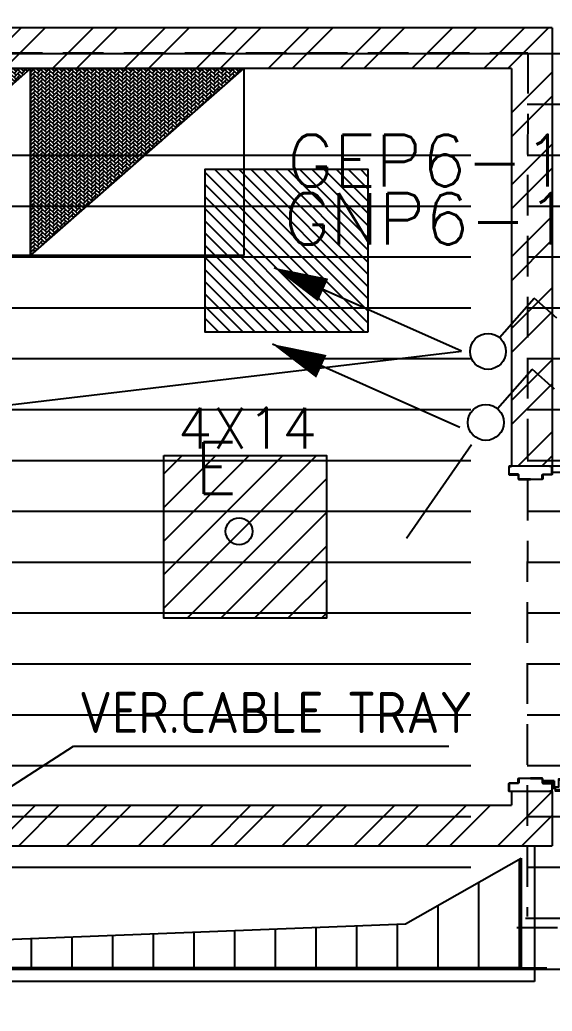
# Model space of a CAD drawing. Header units: inches. Extents: x 567115 to 582893, y 124948 to 133566.
# Drawn here: x 576070.7 to 576267.1, y 130390.7 to 130756.1 of the extents above; entities that cross this region are included whole.
import ezdxf
from ezdxf.enums import TextEntityAlignment as Align

# ---------------------------------------------------------------- set-up
doc = ezdxf.new("R2010")
doc.units = ezdxf.units.IN
doc.header["$MEASUREMENT"] = 0
doc.linetypes.add('DASHED', pattern=[0.75, 0.5, -0.25])
doc.layers.add('bargh', color=2, linetype='Continuous', plot=False)
for name, color, linetype in [('dakt', 6, 'Continuous'), ('Door', 1, 'Continuous'), ('hatch lika', 1, 'Continuous'), ('kazeb', 15, 'Continuous'), ('khatchin', 15, 'DASHED'), ('LIGHTING', 3, 'Continuous'), ('LIGHTING WIRE', 4, 'Continuous'), ('mobl', 11, 'Continuous'), ('PANEL', 3, 'Continuous'), ('TEL', 3, 'Continuous'), ('wall kanaf', 4, 'Continuous'), ('wall lika', 1, 'Continuous'), ('wire', 4, 'Continuous')]:
    doc.layers.add(name, color=color, linetype=linetype)
doc.styles.add('ISOCP', font='isocp.shx')
doc.styles.add('ROMANS', font='romans.shx')

# ---------------------------------------------------------------- blocks, each defined once
blk = doc.blocks.new('barh')
at = {"layer": 'bargh', "ltscale": 80}
h = blk.add_hatch(dxfattribs=at)
h.set_pattern_fill('ANSI31', color=256)
h.set_pattern_definition([(45, (-26898.8397, -10198.602), (-2.24506403, 2.24506403), [])])
h.paths.add_polyline_path([(60, 60), (0, 60), (0, 0), (60, 0)])
blk.add_lwpolyline([(60, 60), (0, 60), (0, 0), (60, 0)], close=True, dxfattribs=at)
blk = doc.blocks.new('4X14TO')
at = {"layer": 'LIGHTING'}
h = blk.add_hatch(dxfattribs=at)
h.set_pattern_fill('ANSI31', color=30, scale=70, style=0)
h.set_pattern_definition([(45, (-31130.77, -3717.395), (-6.1871843, 6.1871843), [])])
h.paths.add_polyline_path([(-60, 60), (0, 60), (0, 0), (-60, 0)])
at = {"layer": 'LIGHTING', "color": 3}
blk.add_lwpolyline([(-60, 60), (0, 60), (0, 0), (-60, 0)], close=True, dxfattribs=at)
at = {"layer": 'LIGHTING', "color": 2}
blk.add_circle((-32.19, 31.99), 4.96, dxfattribs=at)
at = {"layer": 'LIGHTING', "color": 2, "insert": (-3.44, 70.07), "char_height": 15, "attachment_point": 6, "style": 'ROMANS'}
blk.add_mtext('4X14', dxfattribs=at)
blk = doc.blocks.new('TAKOPLET')
at = {"layer": 'LIGHTING', "extrusion": (0, 0, -1)}
for p in [(4.2, -3.78), (19.5, -1.52)]:
    blk.add_line(p, (14.76, 4.52), dxfattribs=at)
at = {"layer": 'LIGHTING'}
blk.add_circle((0.67, -6.73), 4.6, dxfattribs=at)
blk = doc.blocks.new('FELESH1')
at = {"layer": 'wire', "color": 4, "linetype": 'Continuous'}
blk.add_line((10.69, 62.54), (-4.07, -22.21), dxfattribs=at)
at = {"layer": 'wire', "color": 4}
blk.add_lwpolyline([(-4.07, -22.21, 0, 10.44, 0), (0, 0, 10.44, 10.44, 0)], format="xyseb", dxfattribs=at)
blk = doc.blocks.new('D-125')
at = {"layer": 'Door', "ltscale": 8}
for p, q in [((-3.12, 124.61), (-3.12, 9.21)), ((-6.82, 10.41), (-6.82, 123.41))]:
    blk.add_line(p, q, dxfattribs=at)
at = {"layer": 'Door'}
for p, q in [((-6.48, 8.69), (-6.48, 4.5)), ((-6.48, 8.69), (-4.47, 8.69)), ((-5.99, 8.36), (-5.99, 4.48)), ((-5.99, 8.36), (-4.47, 8.36)), ((-4.83, 8.52), (-3.37, 8.52)), ((-4.1, 7.79), (-4.1, 9.25)), ((-122.5, 6), (-122.5, -6)), ((-2.5, 6), (-2.5, -6))]:
    blk.add_line(p, q, dxfattribs=at)
at = {"layer": 'Door', "ltscale": 8}
blk.add_lwpolyline([(-4.32, 123.41), (-4.32, 124.61), (-2.72, 124.61), (-2.72, 9.21), (-4.32, 9.21), (-4.32, 10.41), (-7.22, 10.41), (-7.22, 123.41)], close=True, dxfattribs=at)
at = {"layer": 'Door'}
for points in [[(-117.67, 0), (-117.67, 4.24, 0.414214), (-117.76, 4.33), (-119.21, 4.33, -0.414214), (-119.47, 4.59), (-119.47, 7.74, 0.414214), (-119.56, 7.83), (-122.24, 7.83, 0.414214), (-122.33, 7.74), (-122.33, 7.15), (-122.5, 7.15), (-122.5, 7.74, -0.414214), (-122.24, 8), (-119.56, 8, -0.414214), (-119.3, 7.74), (-119.3, 4.59, 0.414214), (-119.21, 4.5), (-117.76, 4.5, -0.414214), (-117.5, 4.24), (-117.5, 0)], [(-7.33, 0), (-7.33, 4.24, -0.414214), (-7.24, 4.33), (-5.79, 4.33, 0.414214), (-5.53, 4.59), (-5.53, 7.74, -0.414214), (-5.44, 7.83), (-2.76, 7.83, -0.414214), (-2.67, 7.74), (-2.67, 7.15), (-2.5, 7.15), (-2.5, 7.74, 0.414214), (-2.76, 8), (-5.44, 8, 0.414214), (-5.7, 7.74), (-5.7, 4.59, -0.414214), (-5.79, 4.5), (-7.24, 4.5, 0.414214), (-7.5, 4.24), (-7.5, 0)], [(-117.67, 0), (-117.67, -4.24, -0.414214), (-117.76, -4.33), (-119.21, -4.33, 0.414214), (-119.47, -4.59), (-119.47, -7.74, -0.414214), (-119.56, -7.83), (-122.24, -7.83, -0.414214), (-122.33, -7.74), (-122.33, -7.15), (-122.5, -7.15), (-122.5, -7.74, 0.414214), (-122.24, -8), (-119.56, -8, 0.414214), (-119.3, -7.74), (-119.3, -4.59, -0.414214), (-119.21, -4.5), (-117.76, -4.5, 0.414214), (-117.5, -4.24), (-117.5, 0)], [(-7.33, 0), (-7.33, -4.24, 0.414214), (-7.24, -4.33), (-5.79, -4.33, -0.414214), (-5.53, -4.59), (-5.53, -7.74, 0.414214), (-5.44, -7.83), (-2.76, -7.83, 0.414214), (-2.67, -7.74), (-2.67, -7.15), (-2.5, -7.15), (-2.5, -7.74, -0.414214), (-2.76, -8), (-5.44, -8, -0.414214), (-5.7, -7.74), (-5.7, -4.59, 0.414214), (-5.79, -4.5), (-7.24, -4.5, -0.414214), (-7.5, -4.24), (-7.5, 0)]]:
    blk.add_lwpolyline(points, format="xyb", dxfattribs=at)
for radius in [0.4, 0.281]:
    blk.add_circle((-4.1, 8.52), radius, dxfattribs=at)
at = {"layer": 'Door', "linetype": 'Continuous', "ltscale": 100}
blk.add_arc((-4.1, 8.52), 116.1, 90.1071, 180.2553, dxfattribs=at)
blk = doc.blocks.new('panel80X70X200')
at = {"layer": 'PANEL', "lineweight": -2, "ltscale": 2}
h = blk.add_hatch(dxfattribs=at)
h.set_pattern_fill('AR-HBONE', color=30, scale=0.01, style=0)
h.set_pattern_definition([(45, (533764.1568, 2633.5981), (1e-16, 1.4368409794), [3.048, -1.016]), (135, (533764.8752, 2634.3166), (1e-16, 1.4368409794), [3.048, -1.016])])
h.paths.add_polyline_path([(40, 0), (-40, -70), (40, -70)])
at = {"layer": 'PANEL', "color": 30, "lineweight": -2, "ltscale": 2}
blk.add_line((40, 0), (-40, -70), dxfattribs=at)
at = {"layer": 'PANEL', "color": 3, "lineweight": -2, "ltscale": 2}
blk.add_lwpolyline([(-40, 0), (40, 0), (40, -70), (-40, -70)], close=True, dxfattribs=at)

msp = doc.modelspace()

# ---------------------------------------------------------------- hatches: boundary and pattern name
at = {"layer": 'dakt'}
h = msp.add_hatch(dxfattribs=at)
h.set_pattern_fill('ANSI31', color=15, scale=120, angle=45, style=0)
h.set_pattern_definition([(90, (15.025, 15.109), (-15, 3e-15), [])])
h.paths.add_polyline_path([(576255.59, 130447.13), (576255.59, 130406.65), (575797.74, 130406.65), (576213, 130422.87)])
at = {"layer": 'hatch lika'}
h = msp.add_hatch(dxfattribs=at)
h.set_pattern_fill('ANSI32', color=256, scale=50)
h.set_pattern_definition([(45, (15.025, 15.109), (-13.25825215, 13.25825215), []), (45, (23.864, 15.109), (-13.25825215, 13.25825215), [])])
h.paths.add_polyline_path([(576267.09, 130471.65), (576252.09, 130471.65), (576252.09, 130466.65), (575811.59, 130466.65), (575811.59, 130499.15), (575740.09, 130499.15), (575740.09, 130738.15), (576252.09, 130738.15), (576252.09, 130591.65), (576267.09, 130591.65), (576267.09, 130753.15), (575725.09, 130753.15), (575725.09, 130451.65), (575746.09, 130451.65), (575746.09, 130458.15), (575740.23, 130458.15), (575740.23, 130494.15), (575746.59, 130494.15), (575806.7, 130494.15), (575806.59, 130451.65), (576267.09, 130451.65)])
at = {"layer": 'kazeb'}
h = msp.add_hatch(dxfattribs=at)
h.set_pattern_fill('LINE', color=256, scale=150)
edge = h.paths.add_edge_path()
edge.add_line((576254.07, 130421.54), (576500.57, 130421.54))
edge.add_line((576500.57, 130421.54), (576500.57, 130485.04))
edge.add_line((576500.57, 130485.04), (576528.07, 130485.04))
edge.add_line((576528.07, 130485.04), (576528.07, 131106.54))
edge.add_line((576528.07, 131106.54), (576494.07, 131106.54))
edge.add_line((576494.07, 131106.54), (576494.07, 131569.58))
edge.add_arc((575608.92, 130539.17), 1358.39, 49.33682, 64.23315)
edge.add_arc((575361.05, 133230.38), 1690.44, 281.72492, 299.7328, ccw=False)
edge.add_line((575704.57, 131575.22), (575704.57, 130744.04))
edge.add_line((575704.57, 130744.04), (576257.81, 130743.13))
edge.add_line((576257.81, 130743.13), (576257.81, 130425.62))
h = msp.add_hatch(dxfattribs=at)
h.set_pattern_fill('LINE', color=256, scale=150)
h.paths.add_polyline_path([(576237.07, 130427.54), (576237.07, 130723.04), (575725.07, 130723.04), (575725.07, 130484.04), (575796.57, 130484.04), (575796.57, 130427.54)])
h = msp.add_hatch(dxfattribs=at)
h.set_pattern_fill('LINE', color=256, scale=150)
h.paths.add_polyline_path([(575725.57, 129785.04), (576557.57, 129785.04), (576557.57, 130406.54), (575725.57, 130406.54)])

# ---------------------------------------------------------------- linework, layer by layer
at = {"layer": 'dakt', "color": 15}
msp.add_lwpolyline([(576255.59, 130447.13), (576255.59, 130406.65), (575797.74, 130406.65), (576213, 130422.87), (576255.59, 130447.13)], dxfattribs=at)
at = {"layer": 'khatchin', "ltscale": 30}
msp.add_lwpolyline([(576254.07, 130421.54), (576494.07, 130421.54), (576494.07, 130491.54), (576528.07, 130491.54), (576528.07, 131106.54), (576494.07, 131106.54), (576494.07, 131569.58, 0.065089), (576199.43, 131762.5, -0.079001), (575704.07, 131575.22), (575704.07, 130744.04), (576258.07, 130744.04), (576257.81, 130425.62)], format="xyb", dxfattribs=at)
msp.add_lwpolyline([(575725.57, 129785.04), (576557.57, 129785.04), (576557.57, 130406.54), (575725.57, 130406.54)], close=True, dxfattribs=at)
at = {"layer": 'LIGHTING WIRE', "ltscale": 30}
for p, q in [((575913.12, 130595.83), (576233.67, 130634.06)), ((576213.3, 130565.13), (576237.35, 130599.55))]:
    msp.add_line(p, q, dxfattribs=at)
at = {"layer": 'TEL', "color": 2, "ltscale": 7}
for p, q in [((576017.16, 130441.19), (576090.43, 130488.44)), ((576017.16, 130441.17), (576090.43, 130488.43)), ((576017.16, 130441.17), (576090.43, 130488.43)), ((576090.43, 130488.44), (576229, 130488.44)), ((576090.43, 130488.43), (576229, 130488.43)), ((576090.43, 130488.43), (576229, 130488.43))]:
    msp.add_line(p, q, dxfattribs=at)
at = {"layer": 'wall kanaf', "color": 15}
for p, q in [((576267.09, 130753.15), (575725.09, 130753.15)), ((576267.09, 130753.15), (576267.09, 130591.65)), ((576273.09, 130591.65), (576267.09, 130591.65)), ((576260.59, 130451.65), (576260.59, 130401.65)), ((576260.59, 130401.65), (575731.59, 130401.65))]:
    msp.add_line(p, q, dxfattribs=at)
at = {"layer": 'wall lika'}
for p, q in [((576252.09, 130738.15), (575740.09, 130738.15)), ((576252.09, 130738.15), (576252.09, 130591.65)), ((576267.09, 130591.65), (576252.09, 130591.65)), ((576267.09, 130471.65), (576252.09, 130471.65)), ((576252.09, 130471.65), (576252.09, 130466.65)), ((576267.09, 130471.65), (576267.09, 130451.65)), ((575811.59, 130466.65), (576252.09, 130466.65)), ((575806.59, 130451.65), (576267.09, 130451.65))]:
    msp.add_line(p, q, dxfattribs=at)

# ---------------------------------------------------------------- block references
at = {"layer": 'bargh', "xscale": -1, "rotation": 180}
msp.add_blockref('barh', (576139.07, 130701.04), dxfattribs=at)
at = {"layer": 'Door', "linetype": 'Continuous', "rotation": 270}
msp.add_blockref('D-125', (576259.09, 130469.15), dxfattribs=at)
at = {"layer": 'LIGHTING', "color": 21, "xscale": 1.439999999888114, "yscale": 1.439999999888114, "zscale": 1.439999999888114, "rotation": 10.29908096554807}
for p in [(576240.73, 130643.29), (576239.93, 130617.12)]:
    msp.add_blockref('TAKOPLET', p, dxfattribs=at)
at = {"layer": 'LIGHTING', "ltscale": 20}
msp.add_blockref('4X14TO', (576183.77, 130535.6), dxfattribs=at)
at = {"layer": 'LIGHTING WIRE', "ltscale": 8, "xscale": 0.8799999990304759, "yscale": 0.8799999990304759, "zscale": 0.8799999990304759, "rotation": 255.9348271533874}
for p in [(576182.57, 130656.56), (576181.94, 130628.4)]:
    msp.add_blockref('FELESH1', p, dxfattribs=at)
at = {"layer": 'mobl', "ltscale": 0.1, "xscale": 0.9842519685626028, "yscale": 0.9842519685626028, "zscale": 0.9842519685626028, "rotation": 180}
for p in [(576035.26, 130669.25), (576114, 130669.25)]:
    msp.add_blockref('panel80X70X200', p, dxfattribs=at)

# ---------------------------------------------------------------- texts
at = {"layer": 'LIGHTING', "color": 2, "ltscale": 8, "style": 'ROMANS'}
for s, p in [('GEP6-1', (576169.32, 130694.76)), ('GNP6-1', (576168.07, 130673.31))]:
    msp.add_text(s, height=19, dxfattribs=at).set_placement(p)
msp.add_text('E', height=19, rotation=0.0896, dxfattribs=at).set_placement((576135.28, 130581.45))
at = {"layer": 'TEL', "color": 2, "ltscale": 7, "style": 'ISOCP'}
for p in [(576165.1, 130500.87, 0), (576165.1, 130500.85, 0), (576165.1, 130500.85, 0)]:
    msp.add_text('VER.CABLE TRAY', height=15.12, dxfattribs=at).set_placement(p, align=Align.MIDDLE)

doc.saveas('drawing.dxf')
